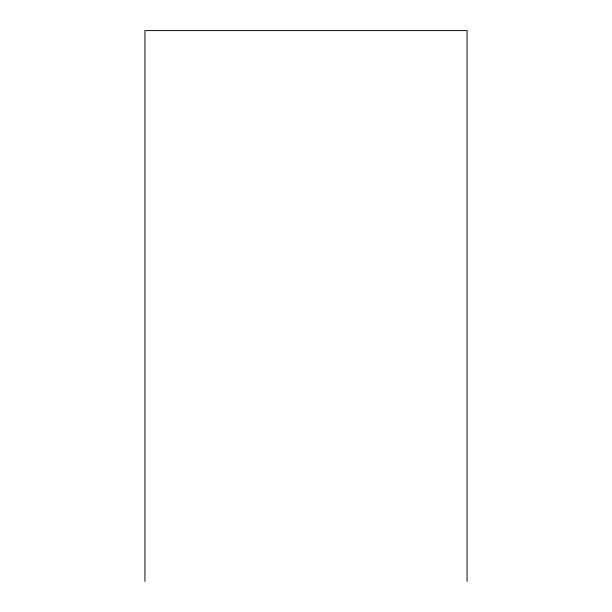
<?xml version="1.0" encoding="UTF-8"?>
<svg xmlns="http://www.w3.org/2000/svg" width="612" height="612" viewBox="0 0 612 612"><rect width="100%" height="100%" fill="white"/><g stroke="black" fill="none" stroke-linecap="round" stroke-linejoin="round"><path stroke-width="0.92" d="M467.063 581.4L467.063 30.6L144.937 30.6L144.937 581.4"/></g></svg>
